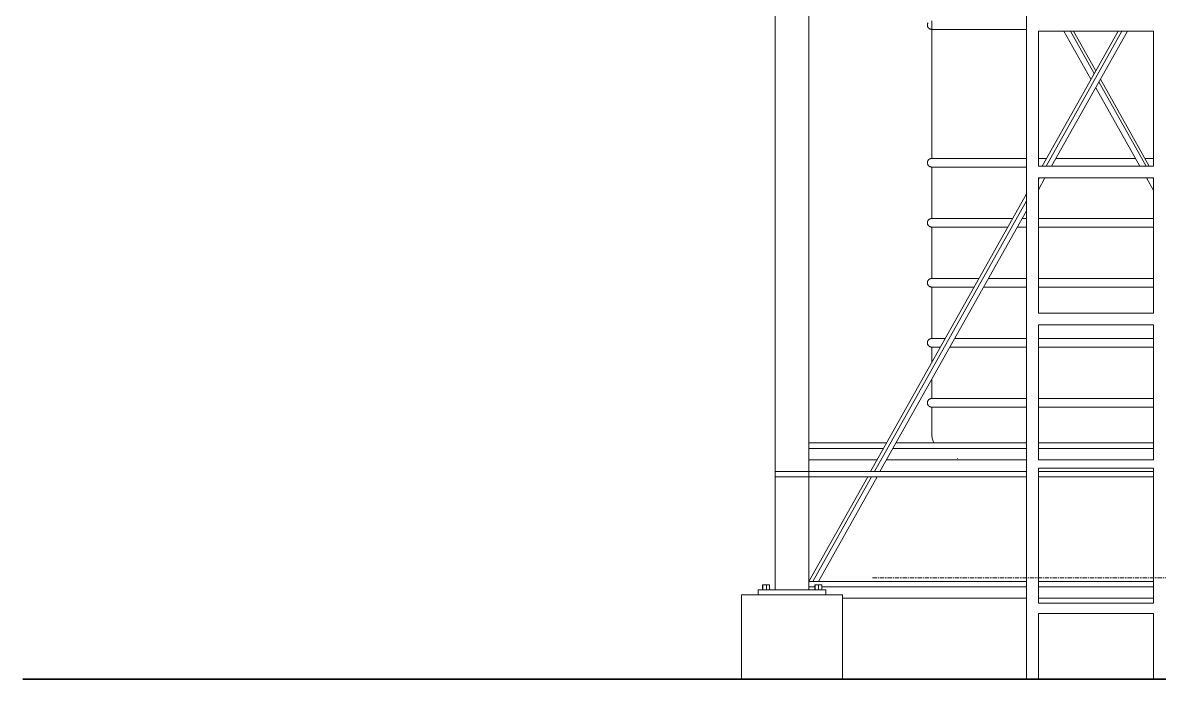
# Model space of a CAD drawing. Header units: inches. Extents: x 22 to 382261, y 22 to 371281.
# Drawn here: x 347298 to 350666, y 140786 to 142731 of the extents above; entities that cross this region are included whole.
import ezdxf

# ---------------------------------------------------------------- set-up
doc = ezdxf.new("R2010")
doc.units = ezdxf.units.IN
doc.header["$MEASUREMENT"] = 0
doc.linetypes.add('Grid Line 1_2_', pattern=[22.225, 12.7, -3.175, 3.175, -3.175])
for name, color, linetype, lineweight in [('A-FLOR', 192, 'Continuous', 9), ('A-FLOR-LEVL', 51, 'Continuous', 9), ('P-PIPE', 3, 'Continuous', 9)]:
    doc.layers.add(name, color=color, linetype=linetype, lineweight=lineweight)

# ---------------------------------------------------------------- blocks, each defined once
blk = doc.blocks.new('96M_High_Galvanize_Water_Tank_Frame_22788 - 96M_High_Galvanize_Water_Tank_Frame_22788-498790-Rear Elevation')
at = {"layer": 'P-PIPE'}
for p, q in [((-11284.3, 7969), (-11284.3, 0)), ((-12029.3, 265), (-12029.3, 6615)), ((-11929.3, 265), (-11929.3, 6615)), ((-11565.4, 1950.7), (-11565.4, 1542.9)), ((-11565.4, 1926), (-11565.4, 1542.9)), ((-11565.4, 1925.3), (-11565.4, 1925.3)), ((-11551.7, 1925.3), (-11549.5, 1925.3)), ((-11530.1, 1925.3), (-11527.7, 1925.3)), ((-11527.2, 1925.3), (-11521, 1925.3)), ((-11497.9, 1925.3), (-11484.5, 1925.3)), ((-11455.9, 1925.3), (-11439.4, 1925.3)), ((-11403.3, 1925.3), (-11386.5, 1925.3)), ((-11330.4, 1925.3), (-11327, 1925.3)), ((-11249.3, 1520), (-11249.3, 1920)), ((-11249.3, 1920), (-10908.2, 1920)), ((-11013.3, 1920), (-11238.1, 1520)), ((-11226.5, 1520), (-11001.7, 1920)), ((-11210, 1520), (-10985.2, 1920)), ((-11173.5, 1920), (-11093.4, 1777.5)), ((-11154.4, 1920), (-11083.8, 1794.5)), ((-11079.3, 1802.5), (-11145.4, 1920)), ((-11079.3, 1802.5), (-11145.4, 1920)), ((-10908.2, 1920), (-10908.2, 1520)), ((-11079.3, 1752.5), (-10948.7, 1520)), ((-11069.8, 1769.5), (-10929.6, 1520)), ((-10920.6, 1520), (-11065.3, 1777.5)), ((-10920.6, 1520), (-11065.3, 1777.5)), ((-11527.7, 1542.9), (-11565.4, 1542.9)), ((-11565.4, 1542.9), (-11565, 1542.9)), ((-11563.9, 1542.9), (-11565.4, 1542.9)), ((-11565.4, 1517.5), (-11565.4, 1365.1)), ((-11527.7, 1517.5), (-11565.4, 1517.5)), ((-11565.4, 1517.5), (-11565, 1517.5)), ((-11565.4, 1517.5), (-11565.4, 1365.1)), ((-11563.9, 1517.5), (-11565.4, 1517.5)), ((-11285, 1542.9), (-11527.2, 1542.9)), ((-11285, 1517.5), (-11527.2, 1517.5)), ((-11225.8, 1542.9), (-11249.5, 1542.9)), ((-10908.2, 1520), (-11249.3, 1520)), ((-11019.3, 1542.9), (-11197.5, 1542.9)), ((-10961.4, 1542.9), (-11019.3, 1542.9)), ((-10907.9, 1542.9), (-10933.3, 1542.9)), ((-11249.4, 1479.2), (-11246.2, 1485)), ((-11249.3, 1450), (-11229.7, 1485)), ((-11249.3, 1085), (-11249.3, 1485)), ((-11249.3, 1485), (-10908.2, 1485)), ((-10929, 1485), (-10908.2, 1448.1)), ((-10909.9, 1485), (-10908.2, 1482)), ((-10908.2, 1485), (-10908.2, 1085)), ((-11284.3, 1437.7), (-11746.7, 615)), ((-11735.1, 615), (-11284.3, 1417.1)), ((-11718.6, 615), (-11284.3, 1387.7)), ((-11527.7, 1365.1), (-11565.4, 1365.1)), ((-11565.4, 1365.1), (-11565, 1365.1)), ((-11563.9, 1365.1), (-11565.4, 1365.1)), ((-11325.2, 1365.1), (-11527.2, 1365.1)), ((-11285, 1365.1), (-11297.8, 1365.1)), ((-11019.3, 1365.1), (-11249.5, 1365.1)), ((-10907.9, 1365.1), (-11019.3, 1365.1)), ((-11565.4, 1339.7), (-11565.4, 1187.3)), ((-11527.7, 1339.7), (-11565.4, 1339.7)), ((-11565.4, 1339.7), (-11565, 1339.7)), ((-11565.4, 1339.7), (-11565.4, 1187.3)), ((-11563.9, 1339.7), (-11565.4, 1339.7)), ((-11340, 1339.7), (-11527.2, 1339.7)), ((-11285, 1339.7), (-11311.9, 1339.7)), ((-11019.3, 1339.7), (-11249.5, 1339.7)), ((-10907.9, 1339.7), (-11019.3, 1339.7)), ((-11527.7, 1187.3), (-11565.4, 1187.3)), ((-11565.4, 1187.3), (-11565, 1187.3)), ((-11563.9, 1187.3), (-11565.4, 1187.3)), ((-11426.1, 1187.3), (-11527.2, 1187.3)), ((-11285, 1187.3), (-11397.4, 1187.3)), ((-11019.3, 1187.3), (-11249.5, 1187.3)), ((-10907.9, 1187.3), (-11019.3, 1187.3)), ((-11565.4, 1161.9), (-11565.4, 1009.5)), ((-11527.7, 1161.9), (-11565.4, 1161.9)), ((-11565.4, 1161.9), (-11565, 1161.9)), ((-11565.4, 1161.9), (-11565.4, 1009.5)), ((-11563.9, 1161.9), (-11565.4, 1161.9)), ((-11439.9, 1161.9), (-11527.2, 1161.9)), ((-11285, 1161.9), (-11412.3, 1161.9)), ((-11019.3, 1161.9), (-11249.5, 1161.9)), ((-10907.9, 1161.9), (-11019.3, 1161.9)), ((-10908.2, 1085), (-11249.3, 1085)), ((-11249.3, 650), (-11249.3, 1050)), ((-11249.3, 1050), (-10908.2, 1050)), ((-10908.2, 1050), (-10908.2, 650)), ((-11527.7, 1009.5), (-11565.4, 1009.5)), ((-11565.4, 1009.5), (-11565, 1009.5)), ((-11563.9, 1009.5), (-11565.4, 1009.5)), ((-11565.4, 984.1), (-11565.4, 937.5)), ((-11540.7, 984.1), (-11565.4, 984.1)), ((-11565.4, 984.1), (-11565, 984.1)), ((-11565.4, 984.1), (-11565.4, 937.5)), ((-11563.9, 984.1), (-11565.4, 984.1)), ((-11525.4, 1009.5), (-11527.2, 1009.5)), ((-11285, 984.1), (-11512.6, 984.1)), ((-11285, 1009.5), (-11497.5, 1009.5)), ((-11019.3, 1009.5), (-11249.5, 1009.5)), ((-11019.3, 984.1), (-11249.5, 984.1)), ((-10907.9, 1009.5), (-11019.3, 1009.5)), ((-10907.9, 984.1), (-11019.3, 984.1)), ((-11565.4, 887.5), (-11565.4, 831.7)), ((-11565.4, 887.5), (-11565.4, 831.7)), ((-11527.7, 831.7), (-11565.4, 831.7)), ((-11565.4, 831.7), (-11565, 831.7)), ((-11563.9, 831.7), (-11565.4, 831.7)), ((-11493, 831.7), (-11527.2, 831.7)), ((-11285, 831.7), (-11492.3, 831.7)), ((-11019.3, 831.7), (-11249.5, 831.7)), ((-10907.9, 831.7), (-11019.3, 831.7)), ((-11565.4, 806.3), (-11565.4, 730.1)), ((-11527.7, 806.3), (-11565.4, 806.3)), ((-11565.4, 806.3), (-11565, 806.3)), ((-11565.4, 806.3), (-11565.4, 730.1)), ((-11563.9, 806.3), (-11565.4, 806.3)), ((-11493, 806.3), (-11527.2, 806.3)), ((-11285, 806.3), (-11492.3, 806.3)), ((-11019.3, 806.3), (-11249.5, 806.3)), ((-10907.9, 806.3), (-11019.3, 806.3)), ((-11698.9, 700), (-11929.3, 700)), ((-11698.9, 700), (-11929.3, 700)), ((-11929.3, 684), (-11707.9, 684)), ((-11679.8, 684), (-11284.3, 684)), ((-11284.3, 700), (-11670.8, 700)), ((-11284.3, 700), (-11670.8, 700)), ((-10908.2, 700), (-11249.3, 700)), ((-10908.2, 700), (-11249.3, 700)), ((-11249.3, 684), (-10908.2, 684)), ((-11929.3, 650), (-11727, 650)), ((-11698.9, 650), (-11284.3, 650)), ((-11488.6, 653.9), (-11489.2, 653.9)), ((-11488.8, 653.9), (-11487.7, 653.9)), ((-10908.2, 650), (-11249.3, 650)), ((-12029.3, 615), (-11284.3, 615)), ((-12029.3, 600), (-12029.3, 615)), ((-11249.3, 225), (-11249.3, 625)), ((-11249.3, 625), (-10908.2, 625)), ((-11249.3, 615), (-10908.2, 615)), ((-10908.2, 625), (-10908.2, 225)), ((-11284.3, 600), (-12029.3, 600)), ((-11755.1, 600), (-11929.3, 290)), ((-11917.7, 290), (-11743.5, 600)), ((-11901.2, 290), (-11727, 600)), ((-10908.2, 600), (-11249.3, 600)), ((-12066.8, 280), (-12065.8, 280)), ((-12066.8, 265), (-12066.8, 280)), ((-12065.8, 280), (-12055.3, 280)), ((-12065.8, 265), (-12065.8, 280)), ((-12055.3, 280), (-12045.9, 280)), ((-12055.3, 265), (-12055.3, 280)), ((-12045.9, 265), (-12045.9, 280)), ((-11929.3, 290), (-11917.7, 290)), ((-11929.3, 274), (-11911.8, 274)), ((-11917.7, 290), (-11901.2, 290)), ((-11911.8, 280), (-11910.8, 280)), ((-11911.8, 265), (-11911.8, 280)), ((-11910.8, 280), (-11900.3, 280)), ((-11910.8, 265), (-11910.8, 280)), ((-11284.3, 290), (-11901.2, 290)), ((-11284.3, 290), (-11901.2, 290)), ((-11900.3, 280), (-11890.9, 280)), ((-11900.3, 265), (-11900.3, 280)), ((-11890.9, 265), (-11890.9, 280)), ((-11890.9, 274), (-11284.3, 274)), ((-10908.2, 290), (-11249.3, 290)), ((-10908.2, 290), (-11249.3, 290)), ((-11249.3, 274), (-10908.2, 274)), ((-12129.3, 250), (-11829.3, 250)), ((-12129.3, 250), (-12129.3, 0)), ((-12079.3, 265), (-11879.3, 265)), ((-12079.3, 250), (-12079.3, 265)), ((-11879.3, 265), (-11879.3, 250)), ((-11829.3, 0), (-11829.3, 250)), ((-11829.3, 240), (-11284.3, 240)), ((-11249.3, 240), (-10908.2, 240)), ((-10908.2, 225), (-11249.3, 225)), ((-11249.3, 0), (-11249.3, 195)), ((-11249.3, 195), (-10908.2, 195)), ((-10908.2, 195), (-10908.2, 0))]:
    blk.add_line(p, q, dxfattribs=at)
at = {"layer": 'P-PIPE', "flags": 128}
for points in [[(-11565.4, 1925.3), (-11565.9, 1925.3), (-11566.4, 1925.3), (-11566.9, 1925.3), (-11567.4, 1925.4), (-11567.9, 1925.5), (-11568.4, 1925.6), (-11568.9, 1925.7), (-11569.4, 1925.9), (-11569.9, 1926.1), (-11570.4, 1926.3), (-11570.8, 1926.5), (-11571.3, 1926.7), (-11571.7, 1926.9), (-11572.2, 1927.2), (-11572.6, 1927.5), (-11573, 1927.8), (-11573.4, 1928.1), (-11573.8, 1928.4), (-11574.2, 1928.7), (-11574.5, 1929.1), (-11574.9, 1929.5), (-11575.2, 1929.9), (-11575.5, 1930.3), (-11575.8, 1930.7), (-11576.1, 1931.1), (-11576.4, 1931.5), (-11576.6, 1932), (-11576.9, 1932.4), (-11577.1, 1932.9), (-11577.3, 1933.3), (-11577.4, 1933.8), (-11577.6, 1934.3), (-11577.7, 1934.8), (-11577.8, 1935.3), (-11577.9, 1935.8), (-11578, 1936.3), (-11578.1, 1936.8), (-11578.1, 1937.3), (-11578.1, 1937.8), (-11578.1, 1938.3), (-11578.1, 1938.8), (-11578, 1939.3), (-11578, 1939.8), (-11577.9, 1940.3), (-11577.8, 1940.8), (-11577.7, 1941.3), (-11577.5, 1941.8), (-11577.4, 1942.3), (-11577.2, 1942.8), (-11577, 1943.2), (-11576.8, 1943.7), (-11576.5, 1944.1), (-11576.3, 1944.6), (-11576, 1945)], [(-11576.4, 1931.5), (-11576.6, 1932), (-11576.9, 1932.4), (-11577.1, 1932.9), (-11577.3, 1933.3), (-11577.4, 1933.8), (-11577.6, 1934.3), (-11577.7, 1934.8), (-11577.8, 1935.3), (-11577.9, 1935.8), (-11578, 1936.3), (-11578.1, 1936.8), (-11578.1, 1937.3), (-11578.1, 1937.8), (-11578.1, 1938.3), (-11578.1, 1938.8), (-11578, 1939.3), (-11578, 1939.8), (-11577.9, 1940.3), (-11577.8, 1940.8), (-11577.7, 1941.3), (-11577.5, 1941.8), (-11577.4, 1942.3), (-11577.2, 1942.8), (-11577, 1943.2), (-11576.8, 1943.7), (-11576.5, 1944.1), (-11576.3, 1944.6)], [(-11565.4, 1925.3), (-11565.9, 1925.3), (-11566.4, 1925.3), (-11566.9, 1925.3), (-11567.4, 1925.4), (-11567.9, 1925.5), (-11568.4, 1925.6), (-11568.9, 1925.7), (-11569.4, 1925.9), (-11569.9, 1926.1), (-11570.4, 1926.3), (-11570.8, 1926.5), (-11571.3, 1926.7), (-11571.7, 1926.9), (-11572.2, 1927.2), (-11572.6, 1927.5), (-11573, 1927.8), (-11573.4, 1928.1), (-11573.8, 1928.4), (-11574.2, 1928.7), (-11574.5, 1929.1), (-11574.9, 1929.5), (-11575.2, 1929.9), (-11575.5, 1930.3), (-11575.8, 1930.7)], [(-11560.8, 1925.3), (-11563.2, 1925.3), (-11564.7, 1925.3), (-11565.4, 1925.3), (-11565.4, 1925.3)], [(-11565.4, 1925.3), (-11565, 1925.3), (-11563.7, 1925.3), (-11561.5, 1925.3), (-11558.5, 1925.3), (-11554.5, 1925.3), (-11549.8, 1925.3), (-11544.2, 1925.3), (-11537.7, 1925.3), (-11530.4, 1925.3), (-11522.3, 1925.3), (-11513.4, 1925.3), (-11503.7, 1925.3), (-11493.2, 1925.3), (-11482, 1925.3), (-11470, 1925.3), (-11457.3, 1925.3), (-11444, 1925.3), (-11429.9, 1925.3), (-11415.2, 1925.3), (-11399.8, 1925.3), (-11383.8, 1925.3), (-11367.3, 1925.3), (-11350.2, 1925.3), (-11332.5, 1925.3), (-11314.4, 1925.3), (-11295.8, 1925.3), (-11284.3, 1925.3)], [(-11565.4, 1517.5), (-11565.9, 1517.5), (-11566.4, 1517.5), (-11566.9, 1517.5), (-11567.4, 1517.6), (-11567.9, 1517.7), (-11568.4, 1517.8), (-11568.9, 1517.9), (-11569.4, 1518.1), (-11569.9, 1518.3), (-11570.4, 1518.5), (-11570.8, 1518.7), (-11571.3, 1518.9), (-11571.7, 1519.1), (-11572.2, 1519.4), (-11572.6, 1519.7), (-11573, 1520), (-11573.4, 1520.3), (-11573.8, 1520.6), (-11574.2, 1520.9), (-11574.5, 1521.3), (-11574.9, 1521.7), (-11575.2, 1522.1), (-11575.5, 1522.5), (-11575.8, 1522.9), (-11576.1, 1523.3), (-11576.4, 1523.7), (-11576.6, 1524.2), (-11576.9, 1524.6), (-11577.1, 1525.1), (-11577.3, 1525.5), (-11577.4, 1526), (-11577.6, 1526.5), (-11577.7, 1527), (-11577.8, 1527.5), (-11577.9, 1528), (-11578, 1528.5), (-11578.1, 1529), (-11578.1, 1529.5), (-11578.1, 1530), (-11578.1, 1530.5), (-11578.1, 1531), (-11578, 1531.5), (-11578, 1532), (-11577.9, 1532.5), (-11577.8, 1533), (-11577.7, 1533.5), (-11577.5, 1534), (-11577.4, 1534.5), (-11577.2, 1535), (-11577, 1535.4), (-11576.8, 1535.9), (-11576.5, 1536.3), (-11576.3, 1536.8), (-11576, 1537.2), (-11575.7, 1537.6), (-11575.4, 1538), (-11575.1, 1538.4), (-11574.7, 1538.8), (-11574.4, 1539.2), (-11574, 1539.5), (-11573.6, 1539.9), (-11573.2, 1540.2), (-11572.8, 1540.5), (-11572.4, 1540.8), (-11572, 1541), (-11571.5, 1541.3), (-11571.1, 1541.5), (-11570.6, 1541.7), (-11570.2, 1541.9), (-11569.7, 1542.1), (-11569.2, 1542.3), (-11568.7, 1542.4), (-11568.2, 1542.5), (-11567.7, 1542.6), (-11567.2, 1542.7), (-11566.7, 1542.8), (-11566.2, 1542.8), (-11565.7, 1542.8), (-11565.4, 1542.9)], [(-11565.4, 1517.5), (-11565.9, 1517.5), (-11566.4, 1517.5), (-11566.9, 1517.5), (-11567.4, 1517.6), (-11567.9, 1517.7), (-11568.4, 1517.8), (-11568.9, 1517.9), (-11569.4, 1518.1), (-11569.9, 1518.3), (-11570.4, 1518.5), (-11570.8, 1518.7), (-11571.3, 1518.9), (-11571.7, 1519.1), (-11572.2, 1519.4), (-11572.6, 1519.7), (-11573, 1520), (-11573.4, 1520.3), (-11573.8, 1520.6), (-11574.2, 1520.9), (-11574.5, 1521.3), (-11574.9, 1521.7), (-11575.2, 1522.1), (-11575.5, 1522.5), (-11575.8, 1522.9), (-11576.1, 1523.3), (-11576.4, 1523.7), (-11576.6, 1524.2), (-11576.9, 1524.6), (-11577.1, 1525.1), (-11577.3, 1525.5), (-11577.4, 1526), (-11577.6, 1526.5), (-11577.7, 1527), (-11577.8, 1527.5), (-11577.9, 1528), (-11578, 1528.5), (-11578.1, 1529), (-11578.1, 1529.5), (-11578.1, 1530), (-11578.1, 1530.5), (-11578.1, 1531), (-11578, 1531.5)], [(-11577.9, 1532.5), (-11577.8, 1533), (-11577.7, 1533.5), (-11577.5, 1534)], [(-11572.4, 1540.8), (-11572, 1541), (-11571.5, 1541.3), (-11571.1, 1541.5), (-11570.6, 1541.7), (-11570.2, 1541.9), (-11569.7, 1542.1), (-11569.2, 1542.3), (-11568.7, 1542.4), (-11568.2, 1542.5), (-11567.7, 1542.6), (-11567.2, 1542.7), (-11566.7, 1542.8), (-11566.2, 1542.8), (-11565.7, 1542.8), (-11565.4, 1542.9)], [(-11284.3, 1542.9), (-11290.7, 1542.9), (-11309.4, 1542.9), (-11327.7, 1542.9), (-11345.5, 1542.9), (-11362.7, 1542.9), (-11379.4, 1542.9), (-11395.5, 1542.9), (-11411.1, 1542.9), (-11426, 1542.9), (-11440.2, 1542.9), (-11453.8, 1542.9), (-11466.7, 1542.9), (-11478.9, 1542.9), (-11490.3, 1542.9), (-11501, 1542.9), (-11510.9, 1542.9), (-11520, 1542.9), (-11528.3, 1542.9), (-11535.8, 1542.9), (-11542.5, 1542.9), (-11548.3, 1542.9), (-11553.3, 1542.9), (-11557.5, 1542.9), (-11560.8, 1542.9), (-11563.2, 1542.9), (-11564.7, 1542.9), (-11565.4, 1542.9), (-11565.4, 1542.9)], [(-11565.4, 1542.9), (-11565, 1542.9), (-11563.7, 1542.9), (-11561.5, 1542.9)], [(-11564.7, 1542.9), (-11565.4, 1542.9), (-11565.4, 1542.9)], [(-11560.8, 1517.5), (-11563.2, 1517.5), (-11564.7, 1517.5), (-11565.4, 1517.5), (-11565.4, 1517.5)], [(-11565.4, 1517.5), (-11565, 1517.5), (-11563.7, 1517.5), (-11561.5, 1517.5), (-11558.5, 1517.5), (-11554.5, 1517.5), (-11549.8, 1517.5), (-11544.2, 1517.5), (-11537.7, 1517.5), (-11530.4, 1517.5), (-11522.3, 1517.5), (-11513.4, 1517.5), (-11503.7, 1517.5), (-11493.2, 1517.5), (-11482, 1517.5), (-11470, 1517.5), (-11457.3, 1517.5), (-11444, 1517.5), (-11429.9, 1517.5), (-11415.2, 1517.5), (-11399.8, 1517.5), (-11383.8, 1517.5), (-11367.3, 1517.5), (-11350.2, 1517.5), (-11332.5, 1517.5), (-11314.4, 1517.5), (-11295.8, 1517.5), (-11284.3, 1517.5)], [(-11564.7, 1517.5), (-11565.4, 1517.5), (-11565.4, 1517.5)], [(-11225.2, 1542.9), (-11232, 1542.9), (-11249.3, 1542.9)], [(-11019.3, 1542.9), (-11041.2, 1542.9), (-11063, 1542.9), (-11084.7, 1542.9), (-11106.3, 1542.9), (-11127.8, 1542.9), (-11149.1, 1542.9), (-11170.2, 1542.9), (-11191.1, 1542.9), (-11197.1, 1542.9)], [(-10961.5, 1542.9), (-10969.8, 1542.9), (-10991.6, 1542.9), (-11013.4, 1542.9), (-11019.3, 1542.9)], [(-10908.2, 1542.9), (-10926.5, 1542.9), (-10933.4, 1542.9)], [(-11565.4, 1339.7), (-11565.9, 1339.7), (-11566.4, 1339.7), (-11566.9, 1339.7), (-11567.4, 1339.8), (-11567.9, 1339.9), (-11568.4, 1340), (-11568.9, 1340.1), (-11569.4, 1340.3), (-11569.9, 1340.5), (-11570.4, 1340.7), (-11570.8, 1340.9), (-11571.3, 1341.1), (-11571.7, 1341.3), (-11572.2, 1341.6), (-11572.6, 1341.9), (-11573, 1342.2), (-11573.4, 1342.5), (-11573.8, 1342.8), (-11574.2, 1343.1), (-11574.5, 1343.5), (-11574.9, 1343.9), (-11575.2, 1344.3), (-11575.5, 1344.7), (-11575.8, 1345.1), (-11576.1, 1345.5), (-11576.4, 1345.9), (-11576.6, 1346.4), (-11576.9, 1346.8), (-11577.1, 1347.3), (-11577.3, 1347.7), (-11577.4, 1348.2), (-11577.6, 1348.7), (-11577.7, 1349.2), (-11577.8, 1349.7), (-11577.9, 1350.2), (-11578, 1350.7), (-11578.1, 1351.2), (-11578.1, 1351.7), (-11578.1, 1352.2), (-11578.1, 1352.7), (-11578.1, 1353.2), (-11578, 1353.7), (-11578, 1354.2), (-11577.9, 1354.7), (-11577.8, 1355.2), (-11577.7, 1355.7), (-11577.5, 1356.2), (-11577.4, 1356.7), (-11577.2, 1357.2), (-11577, 1357.6), (-11576.8, 1358.1), (-11576.5, 1358.5), (-11576.3, 1359), (-11576, 1359.4), (-11575.7, 1359.8), (-11575.4, 1360.2), (-11575.1, 1360.6), (-11574.7, 1361), (-11574.4, 1361.4), (-11574, 1361.7), (-11573.6, 1362.1), (-11573.2, 1362.4), (-11572.8, 1362.7), (-11572.4, 1363), (-11572, 1363.2), (-11571.5, 1363.5), (-11571.1, 1363.7), (-11570.6, 1363.9), (-11570.2, 1364.1), (-11569.7, 1364.3), (-11569.2, 1364.5), (-11568.7, 1364.6), (-11568.2, 1364.7), (-11567.7, 1364.8), (-11567.2, 1364.9), (-11566.7, 1365), (-11566.2, 1365), (-11565.7, 1365), (-11565.4, 1365.1)], [(-11565.4, 1339.7), (-11565.9, 1339.7), (-11566.4, 1339.7), (-11566.9, 1339.7), (-11567.4, 1339.8), (-11567.9, 1339.9), (-11568.4, 1340), (-11568.9, 1340.1), (-11569.4, 1340.3), (-11569.9, 1340.5), (-11570.4, 1340.7), (-11570.8, 1340.9), (-11571.3, 1341.1), (-11571.7, 1341.3), (-11572.2, 1341.6), (-11572.6, 1341.9), (-11573, 1342.2), (-11573.4, 1342.5), (-11573.8, 1342.8), (-11574.2, 1343.1), (-11574.5, 1343.5), (-11574.9, 1343.9), (-11575.2, 1344.3), (-11575.5, 1344.7), (-11575.8, 1345.1), (-11576.1, 1345.5), (-11576.4, 1345.9), (-11576.6, 1346.4), (-11576.9, 1346.8), (-11577.1, 1347.3), (-11577.3, 1347.7), (-11577.4, 1348.2), (-11577.6, 1348.7), (-11577.7, 1349.2), (-11577.8, 1349.7), (-11577.9, 1350.2), (-11578, 1350.7), (-11578.1, 1351.2), (-11578.1, 1351.7), (-11578.1, 1352.2), (-11578.1, 1352.7), (-11578.1, 1353.2), (-11578, 1353.7)], [(-11577.9, 1354.7), (-11577.8, 1355.2), (-11577.7, 1355.7), (-11577.5, 1356.2)], [(-11572.4, 1363), (-11572, 1363.2), (-11571.5, 1363.5), (-11571.1, 1363.7), (-11570.6, 1363.9), (-11570.2, 1364.1), (-11569.7, 1364.3), (-11569.2, 1364.5), (-11568.7, 1364.6), (-11568.2, 1364.7), (-11567.7, 1364.8), (-11567.2, 1364.9), (-11566.7, 1365), (-11566.2, 1365), (-11565.7, 1365), (-11565.4, 1365.1)], [(-11325.2, 1365.1), (-11327.7, 1365.1), (-11345.5, 1365.1), (-11362.7, 1365.1), (-11379.4, 1365.1), (-11395.5, 1365.1), (-11411.1, 1365.1), (-11426, 1365.1), (-11440.2, 1365.1), (-11453.8, 1365.1), (-11466.7, 1365.1), (-11478.9, 1365.1), (-11490.3, 1365.1), (-11501, 1365.1), (-11510.9, 1365.1), (-11520, 1365.1), (-11528.3, 1365.1), (-11535.8, 1365.1), (-11542.5, 1365.1), (-11548.3, 1365.1), (-11553.3, 1365.1), (-11557.5, 1365.1), (-11560.8, 1365.1), (-11563.2, 1365.1), (-11564.7, 1365.1), (-11565.4, 1365.1), (-11565.4, 1365.1)], [(-11565.4, 1365.1), (-11565, 1365.1), (-11563.7, 1365.1), (-11561.5, 1365.1)], [(-11564.7, 1365.1), (-11565.4, 1365.1), (-11565.4, 1365.1)], [(-11284.3, 1365.1), (-11290.7, 1365.1), (-11297.1, 1365.1)], [(-11019.3, 1365.1), (-11041.2, 1365.1), (-11063, 1365.1), (-11084.7, 1365.1), (-11106.3, 1365.1), (-11127.8, 1365.1), (-11149.1, 1365.1), (-11170.2, 1365.1), (-11191.1, 1365.1), (-11211.7, 1365.1), (-11232, 1365.1), (-11249.3, 1365.1)], [(-10908.2, 1365.1), (-10926.5, 1365.1), (-10948.1, 1365.1), (-10969.8, 1365.1), (-10991.6, 1365.1), (-11013.4, 1365.1), (-11019.3, 1365.1)], [(-11560.8, 1339.7), (-11563.2, 1339.7), (-11564.7, 1339.7), (-11565.4, 1339.7), (-11565.4, 1339.7)], [(-11565.4, 1339.7), (-11565, 1339.7), (-11563.7, 1339.7), (-11561.5, 1339.7), (-11558.5, 1339.7), (-11554.5, 1339.7), (-11549.8, 1339.7), (-11544.2, 1339.7), (-11537.7, 1339.7), (-11530.4, 1339.7), (-11522.3, 1339.7), (-11513.4, 1339.7), (-11503.7, 1339.7), (-11493.2, 1339.7), (-11482, 1339.7), (-11470, 1339.7), (-11457.3, 1339.7), (-11444, 1339.7), (-11429.9, 1339.7), (-11415.2, 1339.7), (-11399.8, 1339.7), (-11383.8, 1339.7), (-11367.3, 1339.7), (-11350.2, 1339.7), (-11339.4, 1339.7)], [(-11564.7, 1339.7), (-11565.4, 1339.7), (-11565.4, 1339.7)], [(-11311.3, 1339.7), (-11295.8, 1339.7), (-11284.3, 1339.7)], [(-11249.3, 1339.7), (-11237.4, 1339.7), (-11217.2, 1339.7), (-11196.7, 1339.7), (-11175.9, 1339.7), (-11154.9, 1339.7), (-11133.6, 1339.7), (-11112.1, 1339.7), (-11090.5, 1339.7), (-11068.8, 1339.7), (-11047.1, 1339.7), (-11025.2, 1339.7), (-11019.3, 1339.7)], [(-11019.3, 1339.7), (-10997.5, 1339.7), (-10975.7, 1339.7), (-10954, 1339.7), (-10932.3, 1339.7), (-10910.8, 1339.7), (-10908.2, 1339.7)], [(-11565.4, 1161.9), (-11565.9, 1161.9), (-11566.4, 1161.9), (-11566.9, 1161.9), (-11567.4, 1162), (-11567.9, 1162.1), (-11568.4, 1162.2), (-11568.9, 1162.3), (-11569.4, 1162.5), (-11569.9, 1162.7), (-11570.4, 1162.9), (-11570.8, 1163.1), (-11571.3, 1163.3), (-11571.7, 1163.5), (-11572.2, 1163.8), (-11572.6, 1164.1), (-11573, 1164.4), (-11573.4, 1164.7), (-11573.8, 1165), (-11574.2, 1165.3), (-11574.5, 1165.7), (-11574.9, 1166.1), (-11575.2, 1166.5), (-11575.5, 1166.9), (-11575.8, 1167.3), (-11576.1, 1167.7), (-11576.4, 1168.1), (-11576.6, 1168.6), (-11576.9, 1169), (-11577.1, 1169.5), (-11577.3, 1169.9), (-11577.4, 1170.4), (-11577.6, 1170.9), (-11577.7, 1171.4), (-11577.8, 1171.9), (-11577.9, 1172.4), (-11578, 1172.9), (-11578.1, 1173.4), (-11578.1, 1173.9), (-11578.1, 1174.4), (-11578.1, 1174.9), (-11578.1, 1175.4), (-11578, 1175.9), (-11578, 1176.4), (-11577.9, 1176.9), (-11577.8, 1177.4), (-11577.7, 1177.9), (-11577.5, 1178.4), (-11577.4, 1178.9), (-11577.2, 1179.4), (-11577, 1179.8), (-11576.8, 1180.3), (-11576.5, 1180.7), (-11576.3, 1181.2), (-11576, 1181.6), (-11575.7, 1182), (-11575.4, 1182.4), (-11575.1, 1182.8), (-11574.7, 1183.2), (-11574.4, 1183.6), (-11574, 1183.9), (-11573.6, 1184.3), (-11573.2, 1184.6), (-11572.8, 1184.9), (-11572.4, 1185.2), (-11572, 1185.4), (-11571.5, 1185.7), (-11571.1, 1185.9), (-11570.6, 1186.1), (-11570.2, 1186.3), (-11569.7, 1186.5), (-11569.2, 1186.7), (-11568.7, 1186.8), (-11568.2, 1186.9), (-11567.7, 1187), (-11567.2, 1187.1), (-11566.7, 1187.2), (-11566.2, 1187.2), (-11565.7, 1187.2), (-11565.4, 1187.3)], [(-11572.4, 1185.2), (-11572, 1185.4), (-11571.5, 1185.7), (-11571.1, 1185.9), (-11570.6, 1186.1), (-11570.2, 1186.3), (-11569.7, 1186.5), (-11569.2, 1186.7), (-11568.7, 1186.8), (-11568.2, 1186.9), (-11567.7, 1187), (-11567.2, 1187.1), (-11566.7, 1187.2), (-11566.2, 1187.2), (-11565.7, 1187.2), (-11565.4, 1187.3)], [(-11426, 1187.3), (-11440.2, 1187.3), (-11453.8, 1187.3), (-11466.7, 1187.3), (-11478.9, 1187.3), (-11490.3, 1187.3), (-11501, 1187.3), (-11510.9, 1187.3), (-11520, 1187.3), (-11528.3, 1187.3), (-11535.8, 1187.3), (-11542.5, 1187.3), (-11548.3, 1187.3), (-11553.3, 1187.3), (-11557.5, 1187.3), (-11560.8, 1187.3), (-11563.2, 1187.3), (-11564.7, 1187.3), (-11565.4, 1187.3), (-11565.4, 1187.3)], [(-11565.4, 1187.3), (-11565, 1187.3), (-11563.7, 1187.3), (-11561.5, 1187.3)], [(-11564.7, 1187.3), (-11565.4, 1187.3), (-11565.4, 1187.3)], [(-11284.3, 1187.3), (-11290.7, 1187.3), (-11309.4, 1187.3), (-11327.7, 1187.3), (-11345.5, 1187.3), (-11362.7, 1187.3), (-11379.4, 1187.3), (-11395.5, 1187.3), (-11397, 1187.3)], [(-11019.3, 1187.3), (-11041.2, 1187.3), (-11063, 1187.3), (-11084.7, 1187.3), (-11106.3, 1187.3), (-11127.8, 1187.3), (-11149.1, 1187.3), (-11170.2, 1187.3), (-11191.1, 1187.3), (-11211.7, 1187.3), (-11232, 1187.3), (-11249.3, 1187.3)], [(-10908.2, 1187.3), (-10926.5, 1187.3), (-10948.1, 1187.3), (-10969.8, 1187.3), (-10991.6, 1187.3), (-11013.4, 1187.3), (-11019.3, 1187.3)], [(-11565.4, 1161.9), (-11565.9, 1161.9), (-11566.4, 1161.9), (-11566.9, 1161.9), (-11567.4, 1162), (-11567.9, 1162.1), (-11568.4, 1162.2), (-11568.9, 1162.3), (-11569.4, 1162.5), (-11569.9, 1162.7), (-11570.4, 1162.9), (-11570.8, 1163.1), (-11571.3, 1163.3), (-11571.7, 1163.5), (-11572.2, 1163.8), (-11572.6, 1164.1), (-11573, 1164.4), (-11573.4, 1164.7), (-11573.8, 1165), (-11574.2, 1165.3), (-11574.5, 1165.7), (-11574.9, 1166.1), (-11575.2, 1166.5), (-11575.5, 1166.9), (-11575.8, 1167.3), (-11576.1, 1167.7), (-11576.4, 1168.1), (-11576.6, 1168.6), (-11576.9, 1169), (-11577.1, 1169.5), (-11577.3, 1169.9), (-11577.4, 1170.4), (-11577.6, 1170.9), (-11577.7, 1171.4), (-11577.8, 1171.9), (-11577.9, 1172.4), (-11578, 1172.9), (-11578.1, 1173.4), (-11578.1, 1173.9), (-11578.1, 1174.4), (-11578.1, 1174.9), (-11578.1, 1175.4), (-11578, 1175.9)], [(-11577.9, 1176.9), (-11577.8, 1177.4), (-11577.7, 1177.9), (-11577.5, 1178.4)], [(-11560.8, 1161.9), (-11563.2, 1161.9), (-11564.7, 1161.9), (-11565.4, 1161.9), (-11565.4, 1161.9)], [(-11565.4, 1161.9), (-11565, 1161.9), (-11563.7, 1161.9), (-11561.5, 1161.9), (-11558.5, 1161.9), (-11554.5, 1161.9), (-11549.8, 1161.9), (-11544.2, 1161.9), (-11537.7, 1161.9), (-11530.4, 1161.9), (-11522.3, 1161.9), (-11513.4, 1161.9), (-11503.7, 1161.9), (-11493.2, 1161.9), (-11482, 1161.9), (-11470, 1161.9), (-11457.3, 1161.9), (-11444, 1161.9), (-11439.4, 1161.9)], [(-11564.7, 1161.9), (-11565.4, 1161.9), (-11565.4, 1161.9)], [(-11411.3, 1161.9), (-11399.8, 1161.9), (-11383.8, 1161.9), (-11367.3, 1161.9), (-11350.2, 1161.9), (-11332.5, 1161.9), (-11314.4, 1161.9), (-11295.8, 1161.9), (-11284.3, 1161.9)], [(-11249.3, 1161.9), (-11237.4, 1161.9), (-11217.2, 1161.9), (-11196.7, 1161.9), (-11175.9, 1161.9), (-11154.9, 1161.9), (-11133.6, 1161.9), (-11112.1, 1161.9), (-11090.5, 1161.9), (-11068.8, 1161.9), (-11047.1, 1161.9), (-11025.2, 1161.9), (-11019.3, 1161.9)], [(-11019.3, 1161.9), (-10997.5, 1161.9), (-10975.7, 1161.9), (-10954, 1161.9), (-10932.3, 1161.9), (-10910.8, 1161.9), (-10908.2, 1161.9)], [(-11565.4, 984.1), (-11565.9, 984.1), (-11566.4, 984.1), (-11566.9, 984.1), (-11567.4, 984.2), (-11567.9, 984.3), (-11568.4, 984.4), (-11568.9, 984.5), (-11569.4, 984.7), (-11569.9, 984.9), (-11570.4, 985.1), (-11570.8, 985.3), (-11571.3, 985.5), (-11571.7, 985.7), (-11572.2, 986), (-11572.6, 986.3), (-11573, 986.6), (-11573.4, 986.9), (-11573.8, 987.2), (-11574.2, 987.5), (-11574.5, 987.9), (-11574.9, 988.3), (-11575.2, 988.7), (-11575.5, 989.1), (-11575.8, 989.5), (-11576.1, 989.9), (-11576.4, 990.3), (-11576.6, 990.8), (-11576.9, 991.2), (-11577.1, 991.7), (-11577.3, 992.1), (-11577.4, 992.6), (-11577.6, 993.1), (-11577.7, 993.6), (-11577.8, 994.1), (-11577.9, 994.6), (-11578, 995.1), (-11578.1, 995.6), (-11578.1, 996.1), (-11578.1, 996.6), (-11578.1, 997.1), (-11578.1, 997.6), (-11578, 998.1), (-11578, 998.6), (-11577.9, 999.1), (-11577.8, 999.6), (-11577.7, 1000.1), (-11577.5, 1000.6), (-11577.4, 1001.1), (-11577.2, 1001.6), (-11577, 1002), (-11576.8, 1002.5), (-11576.5, 1002.9), (-11576.3, 1003.4), (-11576, 1003.8), (-11575.7, 1004.2), (-11575.4, 1004.6), (-11575.1, 1005), (-11574.7, 1005.4), (-11574.4, 1005.8), (-11574, 1006.1), (-11573.6, 1006.5), (-11573.2, 1006.8), (-11572.8, 1007.1), (-11572.4, 1007.4), (-11572, 1007.6), (-11571.5, 1007.9), (-11571.1, 1008.1), (-11570.6, 1008.3), (-11570.2, 1008.5), (-11569.7, 1008.7), (-11569.2, 1008.9), (-11568.7, 1009), (-11568.2, 1009.1), (-11567.7, 1009.2), (-11567.2, 1009.3), (-11566.7, 1009.4), (-11566.2, 1009.4), (-11565.7, 1009.4), (-11565.4, 1009.5)], [(-11565.4, 984.1), (-11565.9, 984.1), (-11566.4, 984.1), (-11566.9, 984.1), (-11567.4, 984.2), (-11567.9, 984.3), (-11568.4, 984.4), (-11568.9, 984.5), (-11569.4, 984.7), (-11569.9, 984.9), (-11570.4, 985.1), (-11570.8, 985.3), (-11571.3, 985.5), (-11571.7, 985.7), (-11572.2, 986), (-11572.6, 986.3), (-11573, 986.6), (-11573.4, 986.9), (-11573.8, 987.2), (-11574.2, 987.5), (-11574.5, 987.9), (-11574.9, 988.3), (-11575.2, 988.7), (-11575.5, 989.1), (-11575.8, 989.5), (-11576.1, 989.9), (-11576.4, 990.3), (-11576.6, 990.8), (-11576.9, 991.2), (-11577.1, 991.7), (-11577.3, 992.1), (-11577.4, 992.6), (-11577.6, 993.1), (-11577.7, 993.6), (-11577.8, 994.1), (-11577.9, 994.6), (-11578, 995.1), (-11578.1, 995.6), (-11578.1, 996.1), (-11578.1, 996.6), (-11578.1, 997.1), (-11578.1, 997.6), (-11578, 998.1)], [(-11577.9, 999.1), (-11577.8, 999.6), (-11577.7, 1000.1), (-11577.5, 1000.6)], [(-11572.4, 1007.4), (-11572, 1007.6), (-11571.5, 1007.9), (-11571.1, 1008.1), (-11570.6, 1008.3), (-11570.2, 1008.5), (-11569.7, 1008.7), (-11569.2, 1008.9), (-11568.7, 1009), (-11568.2, 1009.1), (-11567.7, 1009.2), (-11567.2, 1009.3), (-11566.7, 1009.4), (-11566.2, 1009.4), (-11565.7, 1009.4), (-11565.4, 1009.5)], [(-11525, 1009.5), (-11528.3, 1009.5), (-11535.8, 1009.5), (-11542.5, 1009.5), (-11548.3, 1009.5), (-11553.3, 1009.5), (-11557.5, 1009.5), (-11560.8, 1009.5), (-11563.2, 1009.5), (-11564.7, 1009.5), (-11565.4, 1009.5), (-11565.4, 1009.5)], [(-11565.4, 1009.5), (-11565, 1009.5), (-11563.7, 1009.5), (-11561.5, 1009.5)], [(-11564.7, 1009.5), (-11565.4, 1009.5), (-11565.4, 1009.5)], [(-11560.8, 984.1), (-11563.2, 984.1), (-11564.7, 984.1), (-11565.4, 984.1), (-11565.4, 984.1)], [(-11565.4, 984.1), (-11565, 984.1), (-11563.7, 984.1), (-11561.5, 984.1), (-11558.5, 984.1), (-11554.5, 984.1), (-11549.8, 984.1), (-11544.2, 984.1), (-11539.3, 984.1)], [(-11564.7, 984.1), (-11565.4, 984.1), (-11565.4, 984.1)], [(-11511.2, 984.1), (-11503.7, 984.1), (-11493.2, 984.1), (-11482, 984.1), (-11470, 984.1), (-11457.3, 984.1), (-11444, 984.1), (-11429.9, 984.1), (-11415.2, 984.1), (-11399.8, 984.1), (-11383.8, 984.1), (-11367.3, 984.1), (-11350.2, 984.1), (-11332.5, 984.1), (-11314.4, 984.1), (-11295.8, 984.1), (-11284.3, 984.1)], [(-11284.3, 1009.5), (-11290.7, 1009.5), (-11309.4, 1009.5), (-11327.7, 1009.5), (-11345.5, 1009.5), (-11362.7, 1009.5), (-11379.4, 1009.5), (-11395.5, 1009.5), (-11411.1, 1009.5), (-11426, 1009.5), (-11440.2, 1009.5), (-11453.8, 1009.5), (-11466.7, 1009.5), (-11478.9, 1009.5), (-11490.3, 1009.5), (-11496.9, 1009.5)], [(-11019.3, 1009.5), (-11041.2, 1009.5), (-11063, 1009.5), (-11084.7, 1009.5), (-11106.3, 1009.5), (-11127.8, 1009.5), (-11149.1, 1009.5), (-11170.2, 1009.5), (-11191.1, 1009.5), (-11211.7, 1009.5), (-11232, 1009.5), (-11249.3, 1009.5)], [(-11249.3, 984.1), (-11237.4, 984.1), (-11217.2, 984.1), (-11196.7, 984.1), (-11175.9, 984.1), (-11154.9, 984.1), (-11133.6, 984.1), (-11112.1, 984.1), (-11090.5, 984.1), (-11068.8, 984.1), (-11047.1, 984.1), (-11025.2, 984.1), (-11019.3, 984.1)], [(-10908.2, 1009.5), (-10926.5, 1009.5), (-10948.1, 1009.5), (-10969.8, 1009.5), (-10991.6, 1009.5), (-11013.4, 1009.5), (-11019.3, 1009.5)], [(-11019.3, 984.1), (-10997.5, 984.1), (-10975.7, 984.1), (-10954, 984.1), (-10932.3, 984.1), (-10910.8, 984.1), (-10908.2, 984.1)], [(-11565.4, 806.3), (-11565.9, 806.3), (-11566.4, 806.3), (-11566.9, 806.3), (-11567.4, 806.4), (-11567.9, 806.5), (-11568.4, 806.6), (-11568.9, 806.7), (-11569.4, 806.9), (-11569.9, 807.1), (-11570.4, 807.3), (-11570.8, 807.5), (-11571.3, 807.7), (-11571.7, 807.9), (-11572.2, 808.2), (-11572.6, 808.5), (-11573, 808.8), (-11573.4, 809.1), (-11573.8, 809.4), (-11574.2, 809.7), (-11574.5, 810.1), (-11574.9, 810.5), (-11575.2, 810.9), (-11575.5, 811.3), (-11575.8, 811.7), (-11576.1, 812.1), (-11576.4, 812.5), (-11576.6, 813), (-11576.9, 813.4), (-11577.1, 813.9), (-11577.3, 814.3), (-11577.4, 814.8), (-11577.6, 815.3), (-11577.7, 815.8), (-11577.8, 816.3), (-11577.9, 816.8), (-11578, 817.3), (-11578.1, 817.8), (-11578.1, 818.3), (-11578.1, 818.8), (-11578.1, 819.3), (-11578.1, 819.8), (-11578, 820.3), (-11578, 820.8), (-11577.9, 821.3), (-11577.8, 821.8), (-11577.7, 822.3), (-11577.5, 822.8), (-11577.4, 823.3), (-11577.2, 823.8), (-11577, 824.2), (-11576.8, 824.7), (-11576.5, 825.1), (-11576.3, 825.6), (-11576, 826), (-11575.7, 826.4), (-11575.4, 826.8), (-11575.1, 827.2), (-11574.7, 827.6), (-11574.4, 828), (-11574, 828.3), (-11573.6, 828.7), (-11573.2, 829), (-11572.8, 829.3), (-11572.4, 829.6), (-11572, 829.8), (-11571.5, 830.1), (-11571.1, 830.3), (-11570.6, 830.5), (-11570.2, 830.7), (-11569.7, 830.9), (-11569.2, 831.1), (-11568.7, 831.2), (-11568.2, 831.3), (-11567.7, 831.4), (-11567.2, 831.5), (-11566.7, 831.6), (-11566.2, 831.6), (-11565.7, 831.6), (-11565.4, 831.7)], [(-11565.4, 806.3), (-11565.9, 806.3), (-11566.4, 806.3), (-11566.9, 806.3), (-11567.4, 806.4), (-11567.9, 806.5), (-11568.4, 806.6), (-11568.9, 806.7), (-11569.4, 806.9), (-11569.9, 807.1), (-11570.4, 807.3), (-11570.8, 807.5), (-11571.3, 807.7), (-11571.7, 807.9), (-11572.2, 808.2), (-11572.6, 808.5), (-11573, 808.8), (-11573.4, 809.1), (-11573.8, 809.4), (-11574.2, 809.7), (-11574.5, 810.1), (-11574.9, 810.5), (-11575.2, 810.9), (-11575.5, 811.3), (-11575.8, 811.7), (-11576.1, 812.1), (-11576.4, 812.5), (-11576.6, 813), (-11576.9, 813.4), (-11577.1, 813.9), (-11577.3, 814.3), (-11577.4, 814.8), (-11577.6, 815.3), (-11577.7, 815.8), (-11577.8, 816.3), (-11577.9, 816.8), (-11578, 817.3), (-11578.1, 817.8), (-11578.1, 818.3), (-11578.1, 818.8), (-11578.1, 819.3), (-11578.1, 819.8), (-11578, 820.3)], [(-11577.9, 821.3), (-11577.8, 821.8), (-11577.7, 822.3), (-11577.5, 822.8)], [(-11572.4, 829.6), (-11572, 829.8), (-11571.5, 830.1), (-11571.1, 830.3), (-11570.6, 830.5), (-11570.2, 830.7), (-11569.7, 830.9), (-11569.2, 831.1), (-11568.7, 831.2), (-11568.2, 831.3), (-11567.7, 831.4), (-11567.2, 831.5), (-11566.7, 831.6), (-11566.2, 831.6), (-11565.7, 831.6), (-11565.4, 831.7)], [(-11284.3, 831.7), (-11290.7, 831.7), (-11309.4, 831.7), (-11327.7, 831.7), (-11345.5, 831.7), (-11362.7, 831.7), (-11379.4, 831.7), (-11395.5, 831.7), (-11411.1, 831.7), (-11426, 831.7), (-11440.2, 831.7), (-11453.8, 831.7), (-11466.7, 831.7), (-11478.9, 831.7), (-11490.3, 831.7), (-11501, 831.7), (-11510.9, 831.7), (-11520, 831.7), (-11528.3, 831.7), (-11535.8, 831.7), (-11542.5, 831.7), (-11548.3, 831.7), (-11553.3, 831.7), (-11557.5, 831.7), (-11560.8, 831.7), (-11563.2, 831.7), (-11564.7, 831.7), (-11565.4, 831.7), (-11565.4, 831.7)], [(-11565.4, 831.7), (-11565, 831.7), (-11563.7, 831.7), (-11561.5, 831.7), (-11561.2, 831.7)], [(-11564.7, 831.7), (-11565.4, 831.7), (-11565.4, 831.7)], [(-11019.3, 831.7), (-11041.2, 831.7), (-11063, 831.7), (-11084.7, 831.7), (-11106.3, 831.7), (-11127.8, 831.7), (-11149.1, 831.7), (-11170.2, 831.7), (-11191.1, 831.7), (-11211.7, 831.7), (-11232, 831.7), (-11249.3, 831.7)], [(-10908.2, 831.7), (-10926.5, 831.7), (-10948.1, 831.7), (-10969.8, 831.7), (-10991.6, 831.7), (-11013.4, 831.7), (-11019.3, 831.7)], [(-11560.8, 806.3), (-11563.2, 806.3), (-11564.7, 806.3), (-11565.4, 806.3), (-11565.4, 806.3)], [(-11565.4, 806.3), (-11565, 806.3), (-11563.7, 806.3), (-11561.5, 806.3), (-11558.5, 806.3), (-11554.5, 806.3), (-11549.8, 806.3), (-11544.2, 806.3), (-11537.7, 806.3), (-11530.4, 806.3), (-11522.3, 806.3), (-11513.4, 806.3), (-11503.7, 806.3), (-11493.2, 806.3), (-11482, 806.3), (-11470, 806.3), (-11457.3, 806.3), (-11444, 806.3), (-11429.9, 806.3), (-11415.2, 806.3), (-11399.8, 806.3), (-11383.8, 806.3), (-11367.3, 806.3), (-11350.2, 806.3), (-11332.5, 806.3), (-11314.4, 806.3), (-11295.8, 806.3), (-11284.3, 806.3)], [(-11564.7, 806.3), (-11565.4, 806.3), (-11565.4, 806.3)], [(-11249.3, 806.3), (-11237.4, 806.3), (-11217.2, 806.3), (-11196.7, 806.3), (-11175.9, 806.3), (-11154.9, 806.3), (-11133.6, 806.3), (-11112.1, 806.3), (-11090.5, 806.3), (-11068.8, 806.3), (-11047.1, 806.3), (-11025.2, 806.3), (-11019.3, 806.3)], [(-11019.3, 806.3), (-10997.5, 806.3), (-10975.7, 806.3), (-10954, 806.3), (-10932.3, 806.3), (-10910.8, 806.3), (-10908.2, 806.3)], [(-11559.2, 700), (-11560.2, 702.4), (-11561.3, 705.3), (-11562.2, 708.2), (-11563, 711.1), (-11563.7, 714.1), (-11564.3, 717.1), (-11564.8, 720.1), (-11565.1, 723.1), (-11565.3, 726.2), (-11565.4, 729.2), (-11565.4, 730.1)], [(-11559.2, 700), (-11560.2, 702.4), (-11561.3, 705.3), (-11562.2, 708.2), (-11563, 711.1), (-11563.7, 714.1), (-11564.3, 717.1), (-11564.8, 720.1), (-11565.1, 723.1), (-11565.3, 726.2), (-11565.4, 729.2), (-11565.4, 730.1)]]:
    blk.add_lwpolyline(points, dxfattribs=at)

msp = doc.modelspace()

# ---------------------------------------------------------------- linework, layer by layer
at = {"layer": 'A-FLOR', "lineweight": 35}
msp.add_line((382260.9, 140786.1), (347298.3, 140786.1), dxfattribs=at)
at = {"layer": 'A-FLOR-LEVL', "linetype": 'Grid Line 1_2_'}
for p, q in [((349815.8, 141086.1), (380257.9, 141086.1)), ((349815.8, 140786.1), (380257.9, 140786.1))]:
    msp.add_line(p, q, dxfattribs=at)

# ---------------------------------------------------------------- block references
at = {"layer": 'P-PIPE'}
msp.add_blockref('96M_High_Galvanize_Water_Tank_Frame_22788 - 96M_High_Galvanize_Water_Tank_Frame_22788-498790-Rear Elevation', (361556.8, 140786.1), dxfattribs=at)

doc.saveas('drawing.dxf')
